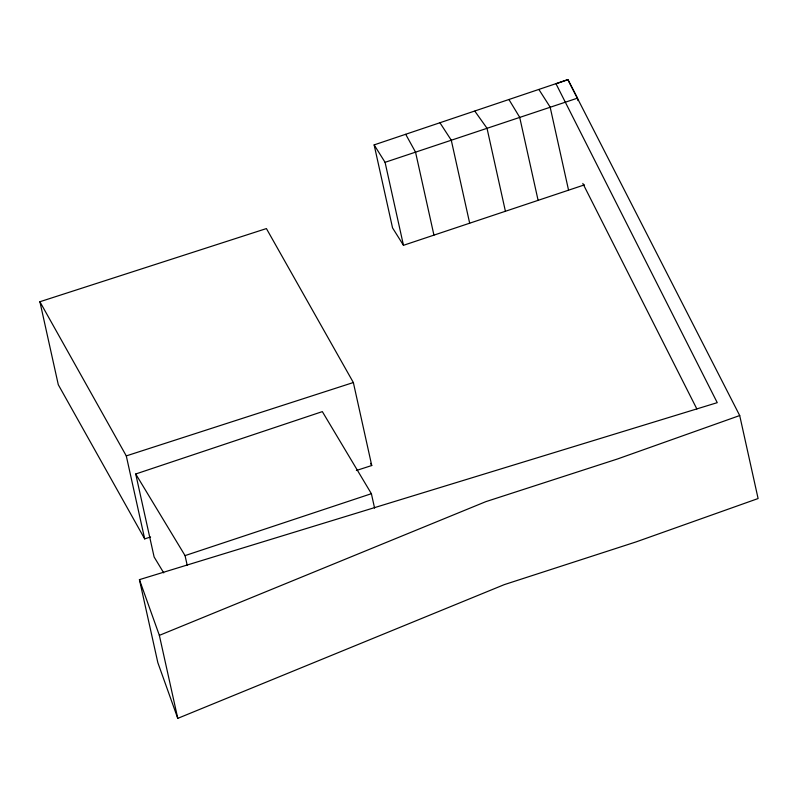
<?xml version="1.0" encoding="UTF-8"?>
<svg xmlns="http://www.w3.org/2000/svg" width="798" height="798" viewBox="0 0 798 798"><rect width="100%" height="100%" fill="white"/><g stroke="black" fill="none" stroke-linecap="round" stroke-linejoin="round"><path stroke-width="1.2" d="M177.764 718.36L159.361 635.368L485.832 501.653L617.632 458.93L739.706 415.549L758.1 498.541L636.036 541.922L504.236 584.645L177.764 718.36L157.834 662.639L139.431 579.647L717.242 402.661L556.006 83.77L567.907 79.64L577.443 98.164L577.971 100.568M584.465 184.867L403.469 245.305L392.546 227.889L374.142 144.897L567.907 79.64L739.706 415.549M374.142 144.897L385.065 162.313L577.443 98.164M163.73 572.884L154.124 556.984L135.72 473.992L322.332 411.618L371.389 493.693L374.591 508.127M135.72 473.992L185.056 555.608L371.389 493.693M150.603 536.974L144.687 538.889L58.294 384.726L39.9 301.734L266.412 228.577L353.354 382.531L371.748 465.523L356.377 470.491M39.9 301.734L126.284 455.897L353.354 382.531M474.85 111.171L487.009 128.239L505.403 211.231M439.977 122.812L451.279 140.199L469.673 223.191M538.999 89.645L550.141 107.082L568.535 190.074M509.024 99.68L519.688 117.286L538.091 200.278M370.531 463.349L371.748 465.523M405.723 134.343L415.539 152.149L433.942 235.141M582.829 183.43L696.873 408.985M139.431 579.647L159.361 635.368M385.065 162.313L403.469 245.305M185.056 555.608L187.191 565.233M126.284 455.897L144.687 538.889"/></g></svg>
